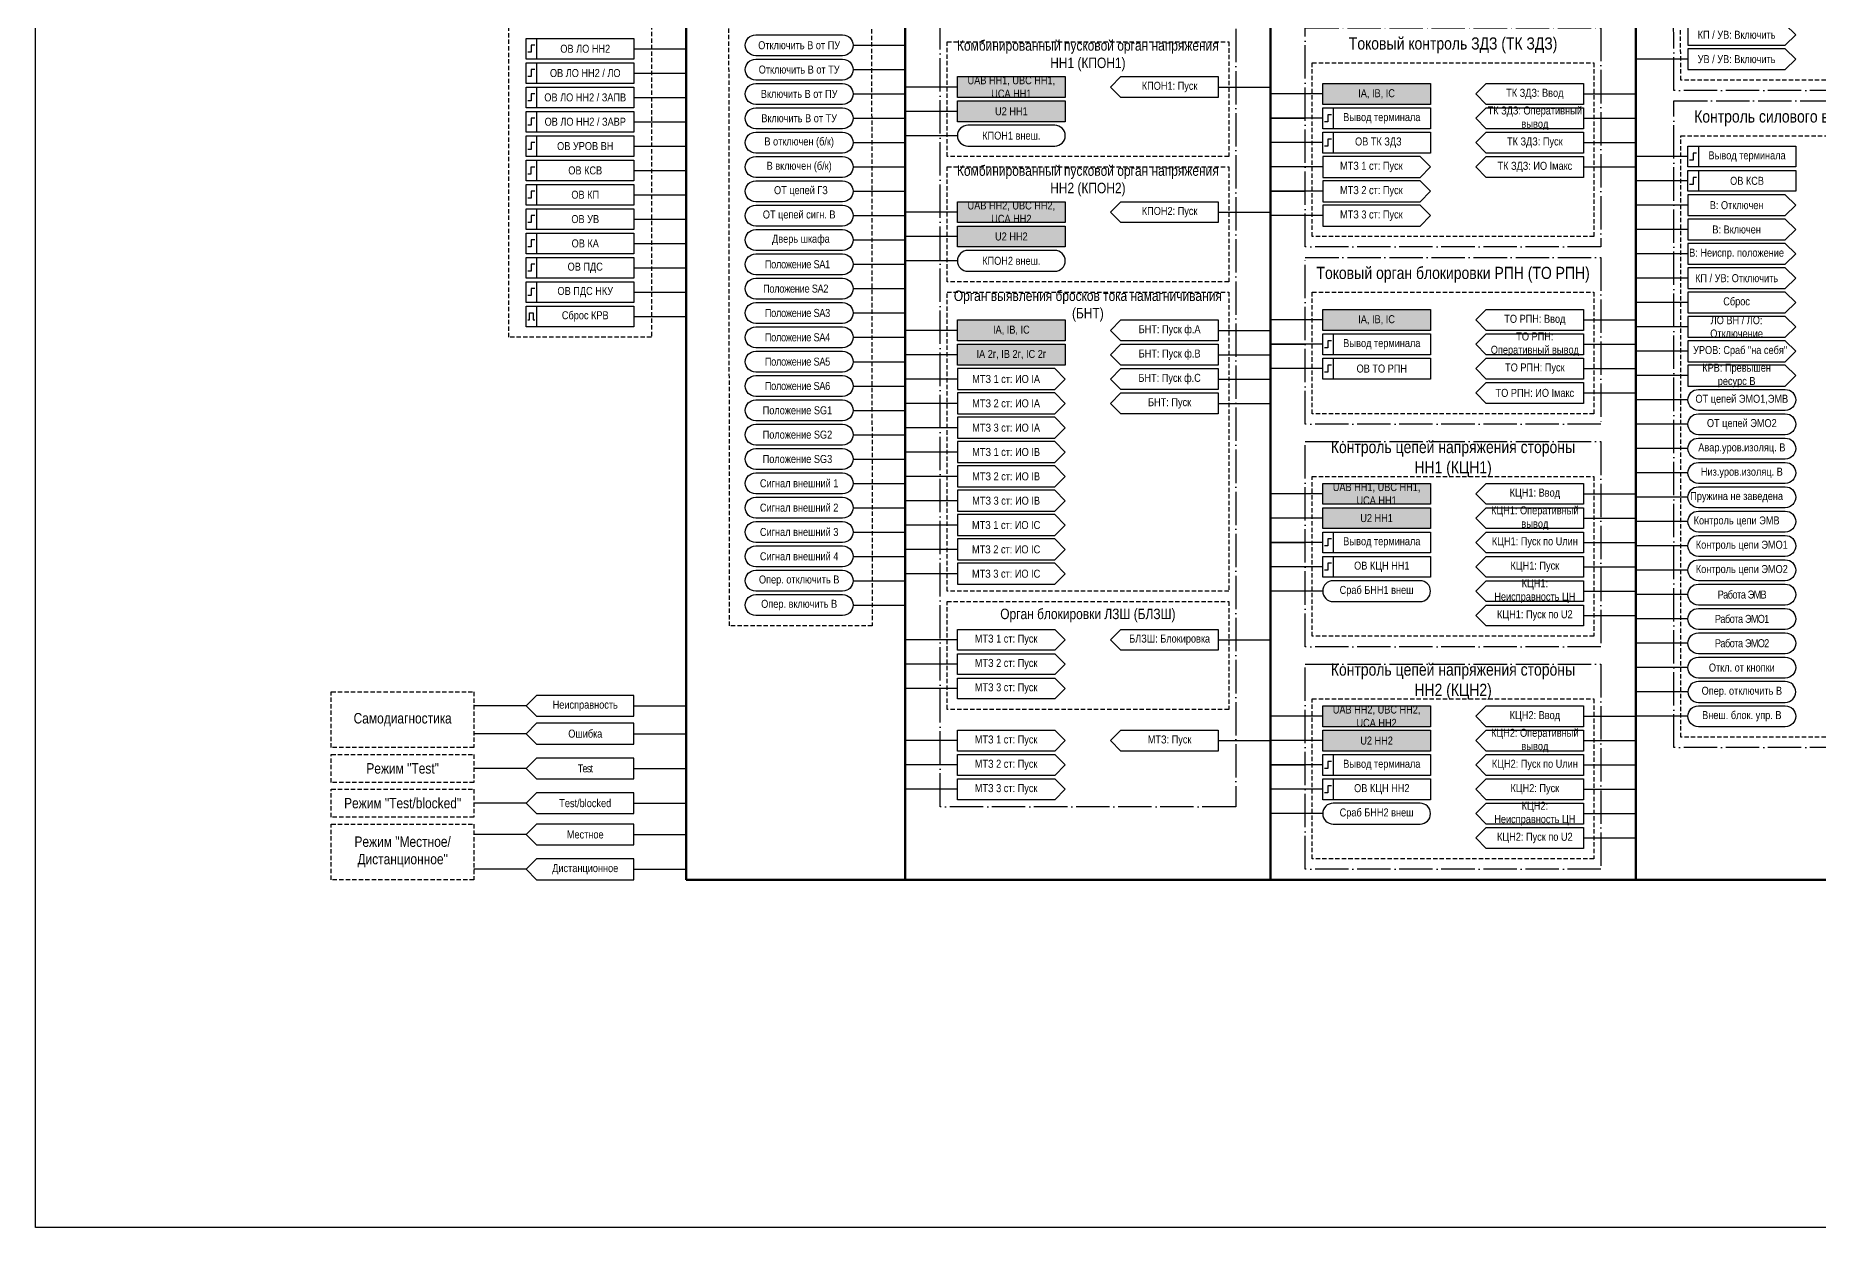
# Model space of a CAD drawing. Header units: millimetres. Extents: x -2016 to 1983, y 0 to 841.
# Drawn here: x -2016 to -1504, y 0 to 343 of the extents above; entities that cross this region are included whole.
import ezdxf

# ---------------------------------------------------------------- set-up
doc = ezdxf.new("R2010")
doc.units = ezdxf.units.MM
doc.linetypes.add('ACAD_ISO04W100', pattern=[30, 24, -3, 0, -3])
doc.linetypes.add('штриховая2', pattern=[0.375, 0.25, -0.125])
doc.layers.add('TEXT', color=7, linetype='Continuous', lineweight=25)
doc.layers.add('Основная', color=7, linetype='Continuous')
doc.styles.add('2.3_GOST_RD', font='ARIALN.TTF', dxfattribs={"height": 2.3})
doc.styles.add('2.5_Gost_RD', font='ARIALN.TTF', dxfattribs={"height": 2.5})
doc.styles.add('3.5_Gost_RD', font='ARIALN.TTF', dxfattribs={"height": 3.5})

msp = doc.modelspace()

# ---------------------------------------------------------------- hatches: boundary and pattern name
at = {"ltscale": 100, "true_color": 0xef8637}
h = msp.add_hatch(color=30, dxfattribs=at)
h.dxf.hatch_style = 1
h.paths.add_polyline_path([(-1751, 331), (-1720, 331), (-1720, 325), (-1751, 325)])
h = msp.add_hatch(color=30, dxfattribs=at)
h.dxf.hatch_style = 1
h.paths.add_polyline_path([(-1646, 329), (-1615, 329), (-1615, 323), (-1646, 323)])
h = msp.add_hatch(color=30, dxfattribs=at)
h.dxf.hatch_style = 1
h.paths.add_polyline_path([(-1751, 324), (-1720, 324), (-1720, 318), (-1751, 318)])
h = msp.add_hatch(color=30, dxfattribs=at)
h.dxf.hatch_style = 1
h.paths.add_polyline_path([(-1751, 295), (-1720, 295), (-1720, 289), (-1751, 289)])
h = msp.add_hatch(color=30, dxfattribs=at)
h.dxf.hatch_style = 1
h.paths.add_polyline_path([(-1751, 288), (-1720, 288), (-1720, 282), (-1751, 282)])
h = msp.add_hatch(color=30, dxfattribs=at)
h.dxf.hatch_style = 1
h.paths.add_polyline_path([(-1646, 264), (-1615, 264), (-1615, 258), (-1646, 258)])
h = msp.add_hatch(color=30, dxfattribs=at)
h.dxf.hatch_style = 1
h.paths.add_polyline_path([(-1751, 261), (-1720, 261), (-1720, 255), (-1751, 255)])
h = msp.add_hatch(color=30, dxfattribs=at)
h.dxf.hatch_style = 1
h.paths.add_polyline_path([(-1751, 254), (-1720, 254), (-1720, 248), (-1751, 248)])
h = msp.add_hatch(color=30, dxfattribs=at)
h.dxf.hatch_style = 1
h.paths.add_polyline_path([(-1646, 214), (-1615, 214), (-1615, 208), (-1646, 208)])
h = msp.add_hatch(color=30, dxfattribs=at)
h.dxf.hatch_style = 1
h.paths.add_polyline_path([(-1646, 207), (-1615, 207), (-1615, 201), (-1646, 201)])
h = msp.add_hatch(color=30, dxfattribs=at)
h.dxf.hatch_style = 1
h.paths.add_polyline_path([(-1646, 207), (-1615, 207), (-1615, 201), (-1646, 201)])
h = msp.add_hatch(color=30, dxfattribs=at)
h.dxf.hatch_style = 1
h.paths.add_polyline_path([(-1646, 150), (-1615, 150), (-1615, 144), (-1646, 144)])
h = msp.add_hatch(color=30, dxfattribs=at)
h.dxf.hatch_style = 1
h.paths.add_polyline_path([(-1646, 143), (-1615, 143), (-1615, 137), (-1646, 137)])

# ---------------------------------------------------------------- linework, layer by layer
at = {"lineweight": 100, "ltscale": 100}
for p, q in [((-1766, 744), (-1766, 100)), ((-1661, 744), (-1661, 100)), ((-1556, 744), (-1556, 100)), ((-1829, 577), (-1829, 100)), ((-1829, 100), (-1241, 100))]:
    msp.add_line(p, q, dxfattribs=at)
at = {"ltscale": 100}
for p, q in [((-1844, 339), (-1829, 339)), ((-1781, 340), (-1766, 340)), ((-1541, 336), (-1556, 336)), ((-1844, 332), (-1829, 332)), ((-1781, 333), (-1766, 333)), ((-1751, 328), (-1766, 328)), ((-1676, 328), (-1661, 328)), ((-1844, 325), (-1829, 325)), ((-1781, 326), (-1766, 326)), ((-1646, 326), (-1661, 326)), ((-1571, 326), (-1556, 326)), ((-1844, 318), (-1829, 318)), ((-1781, 319), (-1766, 319)), ((-1751, 321), (-1766, 321)), ((-1646, 319), (-1661, 319)), ((-1661, 319), (-1651, 319)), ((-1571, 319), (-1556, 319)), ((-1751, 314), (-1766, 314)), ((-1599, 315), (-1602, 312)), ((-1599, 315), (-1571, 315)), ((-1844, 311), (-1829, 311)), ((-1781, 312), (-1766, 312)), ((-1646, 312), (-1661, 312)), ((-1602, 312), (-1599, 309)), ((-1599, 308), (-1602, 305)), ((-1599, 308), (-1571, 308)), ((-1571, 312), (-1556, 312)), ((-1541, 308), (-1556, 308)), ((-1844, 304), (-1829, 304)), ((-1781, 305), (-1766, 305)), ((-1646, 305), (-1661, 305)), ((-1602, 305), (-1599, 302)), ((-1571, 305), (-1556, 305)), ((-1781, 298), (-1766, 298)), ((-1646, 298), (-1661, 298)), ((-1661, 298), (-1651, 298)), ((-1541, 301), (-1556, 301)), ((-1844, 297), (-1829, 297)), ((-1541, 294), (-1556, 294)), ((-1844, 290), (-1829, 290)), ((-1781, 291), (-1766, 291)), ((-1751, 292), (-1766, 292)), ((-1676, 292), (-1661, 292)), ((-1646, 291), (-1661, 291)), ((-1541, 287), (-1556, 287)), ((-1844, 283), (-1829, 283)), ((-1781, 284), (-1766, 284)), ((-1751, 285), (-1766, 285)), ((-1781, 277), (-1766, 277)), ((-1751, 278), (-1766, 278)), ((-1541, 280), (-1556, 280)), ((-1844, 276), (-1829, 276)), ((-1541, 273), (-1556, 273)), ((-1844, 269), (-1829, 269)), ((-1781, 270), (-1766, 270)), ((-1844, 262), (-1829, 262)), ((-1781, 263), (-1766, 263)), ((-1541, 266), (-1556, 266)), ((-1751, 258), (-1766, 258)), ((-1676, 258), (-1661, 258)), ((-1646, 261), (-1661, 261)), ((-1571, 261), (-1556, 261)), ((-1541, 259), (-1556, 259)), ((-1781, 256), (-1766, 256)), ((-1646, 254), (-1661, 254)), ((-1661, 254), (-1651, 254)), ((-1571, 254), (-1556, 254)), ((-1541, 252), (-1556, 252)), ((-1781, 249), (-1766, 249)), ((-1751, 251), (-1766, 251)), ((-1676, 251), (-1661, 251)), ((-1646, 247), (-1661, 247)), ((-1599, 250), (-1602, 247)), ((-1602, 247), (-1599, 244)), ((-1599, 250), (-1571, 250)), ((-1571, 247), (-1556, 247)), ((-1781, 242), (-1766, 242)), ((-1751, 244), (-1766, 244)), ((-1676, 244), (-1661, 244)), ((-1599, 243), (-1602, 240)), ((-1599, 243), (-1571, 243)), ((-1541, 245), (-1556, 245)), ((-1751, 237), (-1766, 237)), ((-1676, 237), (-1661, 237)), ((-1602, 240), (-1599, 237)), ((-1571, 240), (-1556, 240)), ((-1541, 238), (-1556, 238)), ((-1781, 235), (-1766, 235)), ((-1541, 231), (-1556, 231)), ((-1781, 228), (-1766, 228)), ((-1751, 230), (-1766, 230)), ((-1781, 221), (-1766, 221)), ((-1751, 223), (-1766, 223)), ((-1541, 224), (-1556, 224)), ((-1751, 216), (-1766, 216)), ((-1541, 217), (-1556, 217)), ((-1781, 214), (-1766, 214)), ((-1646, 211), (-1661, 211)), ((-1571, 211), (-1556, 211)), ((-1781, 207), (-1766, 207)), ((-1751, 209), (-1766, 209)), ((-1541, 210), (-1556, 210)), ((-1781, 200), (-1766, 200)), ((-1751, 202), (-1766, 202)), ((-1646, 204), (-1661, 204)), ((-1571, 204), (-1556, 204)), ((-1541, 203), (-1556, 203)), ((-1751, 195), (-1766, 195)), ((-1646, 197), (-1661, 197)), ((-1661, 197), (-1651, 197)), ((-1571, 197), (-1556, 197)), ((-1541, 196), (-1556, 196)), ((-1781, 193), (-1766, 193)), ((-1646, 190), (-1661, 190)), ((-1571, 190), (-1556, 190)), ((-1781, 186), (-1766, 186)), ((-1751, 188), (-1766, 188)), ((-1541, 189), (-1556, 189)), ((-1646, 183), (-1661, 183)), ((-1571, 183), (-1556, 183)), ((-1541, 182), (-1556, 182)), ((-1781, 179), (-1766, 179)), ((-1571, 176), (-1556, 176)), ((-1541, 175), (-1556, 175)), ((-1751, 169), (-1766, 169)), ((-1676, 169), (-1661, 169)), ((-1541, 168), (-1556, 168)), ((-1751, 162), (-1766, 162)), ((-1541, 161), (-1556, 161)), ((-1751, 155), (-1766, 155)), ((-1541, 154), (-1556, 154)), ((-1844, 150), (-1829, 150)), ((-1646, 147), (-1661, 147)), ((-1571, 147), (-1556, 147)), ((-1541, 147), (-1556, 147)), ((-1844, 142), (-1829, 142)), ((-1751, 140), (-1766, 140)), ((-1676, 140), (-1661, 140)), ((-1646, 140), (-1661, 140)), ((-1571, 140), (-1556, 140)), ((-1844, 132), (-1829, 132)), ((-1751, 133), (-1766, 133)), ((-1646, 133), (-1661, 133)), ((-1661, 133), (-1651, 133)), ((-1571, 133), (-1556, 133)), ((-1751, 126), (-1766, 126)), ((-1646, 126), (-1661, 126)), ((-1571, 126), (-1556, 126)), ((-1844, 122), (-1829, 122)), ((-1646, 119), (-1661, 119)), ((-1571, 119), (-1556, 119)), ((-1844, 113), (-1829, 113)), ((-1571, 112), (-1556, 112)), ((-1844, 103), (-1829, 103))]:
    msp.add_line(p, q, dxfattribs=at)
at = {"color": 3, "ltscale": 100}
msp.add_lwpolyline([(-2016, 841), (-1000, 841), (-1000, 0), (-2016, 0)], close=True, dxfattribs=at)
at = {"color": 251, "linetype": 'ACAD_ISO04W100', "lineweight": 30, "ltscale": 0.4, "true_color": 0x58595b}
for points in [[(-1756, 744), (-1671, 744), (-1671, 121), (-1756, 121)], [(-1546, 464), (-1461, 464), (-1460, 327), (-1545, 327)], [(-1651, 345), (-1566, 345), (-1566, 282), (-1651, 282)], [(-1545, 324), (-1460, 324), (-1460, 138), (-1545, 138)], [(-1651, 279), (-1566, 279), (-1566, 231), (-1651, 231)], [(-1651, 226), (-1566, 226), (-1566, 167), (-1651, 167)], [(-1651, 162), (-1566, 162), (-1566, 103), (-1651, 103)]]:
    msp.add_lwpolyline(points, close=True, dxfattribs=at)
at = {"color": 7, "linetype": 'штриховая2', "ltscale": 5}
for points in [[(-1817, 639), (-1776, 639), (-1775.5, 173), (-1816.5, 173)], [(-1880, 582), (-1839, 582), (-1839, 256), (-1880, 256)], [(-1931, 154), (-1890, 154), (-1890, 138), (-1931, 138)], [(-1931, 136), (-1890, 136), (-1890, 128), (-1931, 128)], [(-1931, 126), (-1890, 126), (-1890, 118), (-1931, 118)], [(-1931, 116), (-1890, 116), (-1890, 100), (-1931, 100)]]:
    msp.add_lwpolyline(points, close=True, dxfattribs=at)
at = {"linetype": 'штриховая2', "ltscale": 5}
for points in [[(-1544, 438), (-1463, 438), (-1462, 330), (-1543, 330)], [(-1754, 341), (-1673, 341), (-1673, 308), (-1754, 308)], [(-1649, 335), (-1568, 335), (-1568, 285), (-1649, 285)], [(-1543, 314), (-1462, 314), (-1462, 141), (-1543, 141)], [(-1754, 305), (-1673, 305), (-1673, 272), (-1754, 272)], [(-1754, 269), (-1673, 269), (-1673, 183), (-1754, 183)], [(-1649, 269), (-1568, 269), (-1568, 234), (-1649, 234)], [(-1649, 216), (-1568, 216), (-1568, 170), (-1649, 170)], [(-1754, 180), (-1673, 180), (-1673, 149), (-1754, 149)], [(-1649, 152), (-1568, 152), (-1568, 106), (-1649, 106)]]:
    msp.add_lwpolyline(points, close=True, dxfattribs=at)
at = {"ltscale": 100}
for points in [[(-1541, 346), (-1541, 340), (-1513, 340), (-1510, 343), (-1513, 346)], [(-1875, 342), (-1872, 342), (-1872, 336), (-1875, 336)], [(-1875, 342), (-1844, 342), (-1844, 336), (-1875, 336)], [(-1541, 339), (-1541, 333), (-1513, 333), (-1510, 336), (-1513, 339)], [(-1875, 335), (-1872, 335), (-1872, 329), (-1875, 329)], [(-1875, 335), (-1844, 335), (-1844, 329), (-1875, 329)], [(-1875, 328), (-1872, 328), (-1872, 322), (-1875, 322)], [(-1875, 328), (-1844, 328), (-1844, 322), (-1875, 322)], [(-1751, 331), (-1720, 331), (-1720, 325), (-1751, 325)], [(-1676, 325), (-1704, 325), (-1707, 328), (-1704, 331), (-1676, 331)], [(-1646, 329), (-1615, 329), (-1615, 323), (-1646, 323)], [(-1751, 324), (-1720, 324), (-1720, 318), (-1751, 318)], [(-1875, 321), (-1872, 321), (-1872, 315), (-1875, 315)], [(-1875, 321), (-1844, 321), (-1844, 315), (-1875, 315)], [(-1646, 322), (-1643, 322), (-1643, 316), (-1646, 316)], [(-1646, 322), (-1615, 322), (-1615, 316), (-1646, 316)], [(-1875, 314), (-1872, 314), (-1872, 308), (-1875, 308)], [(-1875, 314), (-1844, 314), (-1844, 308), (-1875, 308)], [(-1646, 315), (-1643, 315), (-1643, 309), (-1646, 309)], [(-1646, 315), (-1615, 315), (-1615, 309), (-1646, 309)], [(-1541, 311), (-1510, 311), (-1510, 305), (-1541, 305)], [(-1541, 311), (-1538, 311), (-1538, 305), (-1541, 305)], [(-1875, 307), (-1844, 307), (-1844, 301), (-1875, 301)], [(-1875, 307), (-1872, 307), (-1872, 301), (-1875, 301)], [(-1541, 304), (-1538, 304), (-1538, 298), (-1541, 298)], [(-1541, 304), (-1510, 304), (-1510, 298), (-1541, 298)], [(-1875, 300), (-1872, 300), (-1872, 294), (-1875, 294)], [(-1875, 300), (-1844, 300), (-1844, 294), (-1875, 294)], [(-1875, 293), (-1872, 293), (-1872, 287), (-1875, 287)], [(-1875, 293), (-1844, 293), (-1844, 287), (-1875, 287)], [(-1751, 295), (-1720, 295), (-1720, 289), (-1751, 289)], [(-1676, 289), (-1704, 289), (-1707, 292), (-1704, 295), (-1676, 295)], [(-1751, 288), (-1720, 288), (-1720, 282), (-1751, 282)], [(-1875, 286), (-1872, 286), (-1872, 280), (-1875, 280)], [(-1875, 286), (-1844, 286), (-1844, 280), (-1875, 280)], [(-1875, 279), (-1844, 279), (-1844, 273), (-1875, 273)], [(-1875, 279), (-1872, 279), (-1872, 273), (-1875, 273)], [(-1875, 272), (-1844, 272), (-1844, 266), (-1875, 266)], [(-1875, 272), (-1872, 272), (-1872, 266), (-1875, 266)], [(-1875, 265), (-1872, 265), (-1872, 259), (-1875, 259)], [(-1875, 265), (-1844, 265), (-1844, 259), (-1875, 259)], [(-1646, 264), (-1615, 264), (-1615, 258), (-1646, 258)], [(-1751, 261), (-1720, 261), (-1720, 255), (-1751, 255)], [(-1676, 261), (-1676, 255), (-1704, 255), (-1707, 258), (-1704, 261)], [(-1646, 257), (-1643, 257), (-1643, 251), (-1646, 251)], [(-1646, 257), (-1615, 257), (-1615, 251), (-1646, 251)], [(-1751, 254), (-1720, 254), (-1720, 248), (-1751, 248)], [(-1676, 254), (-1676, 248), (-1704, 248), (-1707, 251), (-1704, 254)], [(-1676, 247), (-1676, 241), (-1704, 241), (-1707, 244), (-1704, 247)], [(-1646, 250), (-1643, 250), (-1643, 244), (-1646, 244)], [(-1646, 250), (-1615, 250), (-1615, 244), (-1646, 244)], [(-1676, 240), (-1676, 234), (-1704, 234), (-1707, 237), (-1704, 240)], [(-1646, 214), (-1615, 214), (-1615, 208), (-1646, 208)], [(-1646, 207), (-1615, 207), (-1615, 201), (-1646, 201)], [(-1646, 200), (-1643, 200), (-1643, 194), (-1646, 194)], [(-1646, 200), (-1615, 200), (-1615, 194), (-1646, 194)], [(-1646, 193), (-1643, 193), (-1643, 187), (-1646, 187)], [(-1646, 193), (-1615, 193), (-1615, 187), (-1646, 187)], [(-1676, 166), (-1704, 166), (-1707, 169), (-1704, 172), (-1676, 172)], [(-1646, 150), (-1615, 150), (-1615, 144), (-1646, 144)], [(-1676, 137), (-1704, 137), (-1707, 140), (-1704, 143), (-1676, 143)], [(-1646, 143), (-1615, 143), (-1615, 137), (-1646, 137)], [(-1646, 136), (-1643, 136), (-1643, 130), (-1646, 130)], [(-1646, 136), (-1615, 136), (-1615, 130), (-1646, 130)], [(-1646, 129), (-1643, 129), (-1643, 123), (-1646, 123)], [(-1646, 129), (-1615, 129), (-1615, 123), (-1646, 123)]]:
    msp.add_lwpolyline(points, close=True, dxfattribs=at)
at = {"lineweight": 30, "ltscale": 100}
for points in [[(-1872.5, 340), (-1873.5, 340), (-1873.5, 338), (-1874.5, 338)], [(-1872.5, 333), (-1873.5, 333), (-1873.5, 331), (-1874.5, 331)], [(-1872.5, 326), (-1873.5, 326), (-1873.5, 324), (-1874.5, 324)], [(-1872.5, 319), (-1873.5, 319), (-1873.5, 317), (-1874.5, 317)], [(-1643.5, 320), (-1644.5, 320), (-1644.5, 318), (-1645.5, 318)], [(-1643.5, 313), (-1644.5, 313), (-1644.5, 311), (-1645.5, 311)], [(-1872.5, 312), (-1873.5, 312), (-1873.5, 310), (-1874.5, 310)], [(-1538.5, 309), (-1539.5, 309), (-1539.5, 307), (-1540.5, 307)], [(-1874.5, 303), (-1873.5, 303), (-1873.5, 305), (-1872.5, 305)], [(-1872.5, 298), (-1873.5, 298), (-1873.5, 296), (-1874.5, 296)], [(-1538.5, 302), (-1539.5, 302), (-1539.5, 300), (-1540.5, 300)], [(-1872.5, 291), (-1873.5, 291), (-1873.5, 289), (-1874.5, 289)], [(-1872.5, 284), (-1873.5, 284), (-1873.5, 282), (-1874.5, 282)], [(-1872.5, 277), (-1873.5, 277), (-1873.5, 275), (-1874.5, 275)], [(-1872.5, 270), (-1873.5, 270), (-1873.5, 268), (-1874.5, 268)], [(-1874.5, 261), (-1874, 261), (-1874, 263), (-1873, 263), (-1873, 261), (-1872.5, 261)], [(-1643.5, 255), (-1644.5, 255), (-1644.5, 253), (-1645.5, 253)], [(-1643.5, 248), (-1644.5, 248), (-1644.5, 246), (-1645.5, 246)], [(-1643.5, 198), (-1644.5, 198), (-1644.5, 196), (-1645.5, 196)], [(-1643.5, 191), (-1644.5, 191), (-1644.5, 189), (-1645.5, 189)], [(-1643.5, 134), (-1644.5, 134), (-1644.5, 132), (-1645.5, 132)], [(-1643.5, 127), (-1644.5, 127), (-1644.5, 125), (-1645.5, 125)]]:
    msp.add_lwpolyline(points, dxfattribs=at)
at = {"ltscale": 100}
for points in [[(-1809, 337, -1), (-1809, 343), (-1784, 343, -1), (-1784, 337)], [(-1809, 330, -1), (-1809, 336), (-1784, 336, -1), (-1784, 330)], [(-1809, 323, -1), (-1809, 329), (-1784, 329, -1), (-1784, 323)], [(-1809, 316, -1), (-1809, 322), (-1784, 322, -1), (-1784, 316)], [(-1809, 309, -1), (-1809, 315), (-1784, 315, -1), (-1784, 309)], [(-1748, 311), (-1723, 311, 1), (-1723, 317), (-1748, 317, 1)], [(-1809, 302, -1), (-1809, 308), (-1784, 308, -1), (-1784, 302)], [(-1809, 295, -1), (-1809, 301), (-1784, 301, -1), (-1784, 295)], [(-1809, 288, -1), (-1809, 294), (-1784, 294, -1), (-1784, 288)], [(-1809, 281, -1), (-1809, 287), (-1784, 287, -1), (-1784, 281)], [(-1809, 274, -1), (-1809, 280), (-1784, 280, -1), (-1784, 274)], [(-1748, 275), (-1723, 275, 1), (-1723, 281), (-1748, 281, 1)], [(-1809, 267, -1), (-1809, 273), (-1784, 273, -1), (-1784, 267)], [(-1809, 260, -1), (-1809, 266), (-1784, 266, -1), (-1784, 260)], [(-1809, 253, -1), (-1809, 259), (-1784, 259, -1), (-1784, 253)], [(-1809, 246, -1), (-1809, 252), (-1784, 252, -1), (-1784, 246)], [(-1809, 239, -1), (-1809, 245), (-1784, 245, -1), (-1784, 239)], [(-1538, 235, -1), (-1538, 241), (-1513, 241, -1), (-1513, 235)], [(-1809, 232, -1), (-1809, 238), (-1784, 238, -1), (-1784, 232)], [(-1809, 225, -1), (-1809, 231), (-1784, 231, -1), (-1784, 225)], [(-1538, 228, -1), (-1538, 234), (-1513, 234, -1), (-1513, 228)], [(-1538, 221, -1), (-1538, 227), (-1513, 227, -1), (-1513, 221)], [(-1809, 218, -1), (-1809, 224), (-1784, 224, -1), (-1784, 218)], [(-1809, 211, -1), (-1809, 217), (-1784, 217, -1), (-1784, 211)], [(-1538, 214, -1), (-1538, 220), (-1513, 220, -1), (-1513, 214)], [(-1538, 207, -1), (-1538, 213), (-1513, 213, -1), (-1513, 207)], [(-1809, 204, -1), (-1809, 210), (-1784, 210, -1), (-1784, 204)], [(-1538, 200, -1), (-1538, 206), (-1513, 206, -1), (-1513, 200)], [(-1809, 197, -1), (-1809, 203), (-1784, 203, -1), (-1784, 197)], [(-1809, 190, -1), (-1809, 196), (-1784, 196, -1), (-1784, 190)], [(-1538, 193, -1), (-1538, 199), (-1513, 199, -1), (-1513, 193)], [(-1538, 186, -1), (-1538, 192), (-1513, 192, -1), (-1513, 186)], [(-1809, 183, -1), (-1809, 189), (-1784, 189, -1), (-1784, 183)], [(-1643, 180), (-1618, 180, 1), (-1618, 186), (-1643, 186, 1)], [(-1538, 179, -1), (-1538, 185), (-1513, 185, -1), (-1513, 179)], [(-1809, 176, -1), (-1809, 182), (-1784, 182, -1), (-1784, 176)], [(-1538, 172, -1), (-1538, 178), (-1513, 178, -1), (-1513, 172)], [(-1538, 165, -1), (-1538, 171), (-1513, 171, -1), (-1513, 165)], [(-1538, 158, -1), (-1538, 164), (-1513, 164, -1), (-1513, 158)], [(-1538, 151), (-1513, 151, 1), (-1513, 157), (-1538, 157, 1)], [(-1538, 144, -1), (-1538, 150), (-1513, 150, -1), (-1513, 144)], [(-1643, 116), (-1618, 116, 1), (-1618, 122), (-1643, 122, 1)]]:
    msp.add_lwpolyline(points, format="xyb", close=True, dxfattribs=at)
for points in [[(-1602, 326), (-1599, 329), (-1571, 329), (-1571, 323), (-1599, 323), (-1602, 326)], [(-1602, 319), (-1599, 322), (-1571, 322), (-1571, 316), (-1599, 316), (-1602, 319)], [(-1602, 312), (-1599, 315), (-1571, 315), (-1571, 309), (-1599, 309), (-1602, 312)], [(-1615, 305), (-1618, 308), (-1646, 308), (-1646, 302), (-1618, 302), (-1615, 305)], [(-1602, 305), (-1599, 308), (-1571, 308), (-1571, 302), (-1599, 302), (-1602, 305)], [(-1615, 298), (-1618, 301), (-1646, 301), (-1646, 295), (-1618, 295), (-1615, 298)], [(-1615, 291), (-1618, 294), (-1646, 294), (-1646, 288), (-1618, 288), (-1615, 291)], [(-1602, 261), (-1599, 264), (-1571, 264), (-1571, 258), (-1599, 258), (-1602, 261)], [(-1602, 254), (-1599, 257), (-1571, 257), (-1571, 251), (-1599, 251), (-1602, 254)], [(-1720, 244), (-1723, 247), (-1751, 247), (-1751, 241), (-1723, 241), (-1720, 244)], [(-1602, 247), (-1599, 250), (-1571, 250), (-1571, 244), (-1599, 244), (-1602, 247)], [(-1602, 240), (-1599, 243), (-1571, 243), (-1571, 237), (-1599, 237), (-1602, 240)], [(-1720, 237), (-1723, 240), (-1751, 240), (-1751, 234), (-1723, 234), (-1720, 237)], [(-1720, 230), (-1723, 233), (-1751, 233), (-1751, 227), (-1723, 227), (-1720, 230)], [(-1720, 223), (-1723, 226), (-1751, 226), (-1751, 220), (-1723, 220), (-1720, 223)], [(-1720, 216), (-1723, 219), (-1751, 219), (-1751, 213), (-1723, 213), (-1720, 216)], [(-1720, 209), (-1723, 212), (-1751, 212), (-1751, 206), (-1723, 206), (-1720, 209)], [(-1602, 211), (-1599, 214), (-1571, 214), (-1571, 208), (-1599, 208), (-1602, 211)], [(-1720, 202), (-1723, 205), (-1751, 205), (-1751, 199), (-1723, 199), (-1720, 202)], [(-1602, 204), (-1599, 207), (-1571, 207), (-1571, 201), (-1599, 201), (-1602, 204)], [(-1720, 195), (-1723, 198), (-1751, 198), (-1751, 192), (-1723, 192), (-1720, 195)], [(-1720, 188), (-1723, 191), (-1751, 191), (-1751, 185), (-1723, 185), (-1720, 188)], [(-1602, 190), (-1599, 193), (-1571, 193), (-1571, 187), (-1599, 187), (-1602, 190)], [(-1602, 183), (-1599, 186), (-1571, 186), (-1571, 180), (-1599, 180), (-1602, 183)], [(-1602, 176), (-1599, 179), (-1571, 179), (-1571, 173), (-1599, 173), (-1602, 176)], [(-1751, 172), (-1723, 172), (-1720, 169), (-1723, 166), (-1751, 166), (-1751, 172)], [(-1751, 165), (-1723, 165), (-1720, 162), (-1723, 159), (-1751, 159), (-1751, 165)], [(-1751, 158), (-1723, 158), (-1720, 155), (-1723, 152), (-1751, 152), (-1751, 158)], [(-1875, 150), (-1890, 150)], [(-1844, 153), (-1872, 153), (-1875, 150), (-1872, 147), (-1844, 147), (-1844, 153)], [(-1602, 147), (-1599, 150), (-1571, 150), (-1571, 144), (-1599, 144), (-1602, 147)], [(-1844, 145), (-1872, 145), (-1875, 142), (-1872, 139), (-1844, 139), (-1844, 145)], [(-1875, 142), (-1890, 142)], [(-1751, 143), (-1723, 143), (-1720, 140), (-1723, 137), (-1751, 137), (-1751, 143)], [(-1602, 140), (-1599, 143), (-1571, 143), (-1571, 137), (-1599, 137), (-1602, 140)], [(-1844, 135), (-1872, 135), (-1875, 132), (-1872, 129), (-1844, 129), (-1844, 135)], [(-1751, 136), (-1723, 136), (-1720, 133), (-1723, 130), (-1751, 130), (-1751, 136)], [(-1875, 132), (-1890, 132)], [(-1751, 129), (-1723, 129), (-1720, 126), (-1723, 123), (-1751, 123), (-1751, 129)], [(-1602, 126), (-1599, 129), (-1571, 129), (-1571, 123), (-1599, 123), (-1602, 126)], [(-1844, 125), (-1872, 125), (-1875, 122), (-1872, 119), (-1844, 119), (-1844, 125)], [(-1875, 122), (-1890, 122)], [(-1602, 119), (-1599, 122), (-1571, 122), (-1571, 116), (-1599, 116), (-1602, 119)], [(-1875, 113), (-1890, 113)], [(-1844, 116), (-1872, 116), (-1875, 113), (-1872, 110), (-1844, 110), (-1844, 116)], [(-1602, 112), (-1599, 115), (-1571, 115), (-1571, 109), (-1599, 109), (-1602, 112)], [(-1875, 103), (-1890, 103)], [(-1844, 106), (-1872, 106), (-1875, 103), (-1872, 100), (-1844, 100), (-1844, 106)]]:
    msp.add_lwpolyline(points, dxfattribs=at)
at = {"layer": 'TEXT', "ltscale": 100}
for points in [[(-1541, 297), (-1541, 291), (-1513, 291), (-1510, 294), (-1513, 297)], [(-1541, 290), (-1541, 284), (-1513, 284), (-1510, 287), (-1513, 290)], [(-1541, 283), (-1541, 277), (-1513, 277), (-1510, 280), (-1513, 283)], [(-1541, 276), (-1541, 270), (-1513, 270), (-1510, 273), (-1513, 276)], [(-1541, 269), (-1541, 263), (-1513, 263), (-1510, 266), (-1513, 269)], [(-1541, 262), (-1541, 256), (-1513, 256), (-1510, 259), (-1513, 262)], [(-1541, 255), (-1541, 249), (-1513, 249), (-1510, 252), (-1513, 255)], [(-1541, 248), (-1541, 242), (-1513, 242), (-1510, 245), (-1513, 248)]]:
    msp.add_lwpolyline(points, close=True, dxfattribs=at)
at = {"layer": 'Основная', "ltscale": 100}
for points in [[(-1571, 200), (-1571, 194), (-1599, 194), (-1602, 197), (-1599, 200)], [(-1571, 136), (-1571, 130), (-1599, 130), (-1602, 133), (-1599, 136)]]:
    msp.add_lwpolyline(points, close=True, dxfattribs=at)

# ---------------------------------------------------------------- texts
at = {"color": 30, "ltscale": 100, "true_color": 0xef8637, "attachment_point": 5, "style": '3.5_Gost_RD'}
for s, insert, char_height, width in [('Комбинированный пусковой орган напряжения НН1 (КПОН1)', (-1713.5, 337), 3, 81), ('Токовый контроль ЗДЗ (ТК ЗДЗ)', (-1608.5, 340), 3.5, 85), ('Контроль силового выключателя (КСВ)', (-1502.5, 319), 3.5, 85), ('Комбинированный пусковой орган напряжения НН2 (КПОН2)', (-1713.5, 301), 3, 81), ('Токовый орган блокировки РПН (ТО РПН)', (-1608.5, 274), 3.5, 85), ('Орган выявления бросков тока намагничивания (БНТ)', (-1713.5, 265), 3, 81), ('Контроль цепей напряжения стороны НН1 (КЦН1)', (-1608.5, 221), 3.5, 76.6201), ('Орган блокировки ЛЗШ (БЛЗШ)', (-1713.5, 176), 3, 81), ('Контроль цепей напряжения стороны НН2 (КЦН2)', (-1608.5, 157), 3.5, 76.6201)]:
    msp.add_mtext(s, dxfattribs=dict(at, insert=insert, char_height=char_height, width=width))
at = {"color": 0, "ltscale": 100, "char_height": 2.3, "attachment_point": 5, "style": '2.5_Gost_RD'}
for s, insert, width in [('{\\C256;UAB НН1, UBC НН1, UCA НН1}', (-1735.5, 328), 30.2619), ('{\\C256;IA, IB, IC}', (-1630.5, 326), 31), ('{\\C256;U2 НН1}', (-1735.5, 321), 23.725), ('{\\C256;Вывод терминала}', (-1629, 319), 28), ('{\\C256;ОВ КСВ}', (-1858, 304), 28), ('{\\C256;ОВ КП}', (-1858, 297), 28), ('{\\C256;ОВ КСВ}', (-1524, 301), 28), ('{\\C256;UAB НН2, UBC НН2, UCA НН2}', (-1735.5, 292), 30.2619), ('{\\C256;ОВ УВ}', (-1858, 290), 28), ('{\\C256;ОВ КА}', (-1858, 283), 28), ('{\\C256;U2 НН2}', (-1735.5, 285), 23.725), ('{\\C256;IA, IB, IC}', (-1630.5, 261), 31), ('{\\C256;IA, IB, IC}', (-1735.5, 258), 23.725), ('{\\C256;IA 2г, IB 2г, IC 2г}', (-1735.5, 251), 23.725), ('{\\C256;Вывод терминала}', (-1629, 254), 28), ('{\\C256;UAB НН1, UBC НН1, UCA НН1}', (-1630.5, 211), 30.5106), ('{\\C256;U2 НН1}', (-1630.5, 204), 23.725), ('{\\C256;Вывод терминала}', (-1629, 197), 28), ('{\\C256;UAB НН2, UBC НН2, UCA НН2}', (-1630.5, 147), 30.5106), ('{\\C256;U2 НН2}', (-1630.5, 140), 23.725), ('{\\C256;Вывод терминала}', (-1629, 133), 28)]:
    msp.add_mtext(s, dxfattribs=dict(at, insert=insert, width=width))
at = {"ltscale": 100, "char_height": 2.3, "attachment_point": 5, "style": '2.5_Gost_RD'}
for s, insert, width in [('КПОН1: Пуск', (-1690, 328), 28), ('ТК ЗДЗ: Ввод', (-1585, 326), 28), ('ТК ЗДЗ: Оперативный вывод', (-1585, 319), 28), ('КПОН1 внеш.', (-1735.5, 314), 31), ('ОВ ТК ЗДЗ ', (-1630, 312), 28), ('ТК ЗДЗ: Пуск', (-1585, 312), 28), ('ТК ЗДЗ: ИО Iмакс', (-1585, 305), 28), ('\\pt11.5;ОТ цепей сигн. В', (-1796.5, 291), 31), ('КПОН2: Пуск', (-1690, 292), 28), ('ОВ ПДС', (-1858, 276), 28), ('КПОН2 внеш.', (-1735.5, 278), 31), ('ОВ ПДС НКУ', (-1858, 269), 28), ('Сброс КРВ', (-1858, 262), 28), ('ТО РПН: Ввод', (-1585, 261), 28), ('ЛО ВН / ЛО: Отключение', (-1527, 259), 28), ('БНТ: Пуск ф.А', (-1690, 258), 28), ('ТО РПН: Оперативный вывод', (-1585, 254), 27.0952), ('БНТ: Пуск ф.В', (-1690, 251), 28), ('УРОВ: Сраб "на себя"', (-1526, 252), 28), ('ОВ ТО РПН ', (-1629, 247), 28), ('ТО РПН: Пуск', (-1585, 247), 28), ('БНТ: Пуск ф.С', (-1690, 244), 28), ('ТО РПН: ИО Iмакс', (-1585, 240), 28), ('БНТ: Пуск', (-1690, 237), 28), ('Сигнал внешний 1', (-1796.5, 214), 31), ('Сигнал внешний 2', (-1796.5, 207), 31), ('Сигнал внешний 3', (-1796.5, 200), 31), ('Сигнал внешний 4', (-1796.5, 193), 31), ('КЦН1: Пуск', (-1585, 190), 28), ('Опер. отключить В', (-1796.5, 186), 31), ('Сраб БНН1 внеш', (-1630.5, 183), 28.1706), ('КЦН1: \\PНеисправность ЦН', (-1585, 183), 28), ('Опер. включить В', (-1796.5, 179), 31), ('КЦН1: Пуск по U2', (-1585, 176), 28), ('БЛЗШ: Блокировка', (-1690, 169), 28), ('Опер. отключить В', (-1525.5, 154), 31), ('Внеш. блок. упр. В', (-1525.5, 147), 31), ('МТЗ: Пуск', (-1690, 140), 28), ('КЦН2: Пуск', (-1585, 126), 28), ('Сраб БНН2 внеш', (-1630.5, 119), 28.0371), ('КЦН2: \\PНеисправность ЦН', (-1585, 119), 28), ('КЦН2: Пуск по U2', (-1585, 112), 28)]:
    msp.add_mtext(s, dxfattribs=dict(at, insert=insert, width=width))
at = {"layer": 'TEXT', "ltscale": 100, "attachment_point": 5}
for s, insert, char_height, width, style in [('КП / УВ: Включить', (-1527, 343), 2.3, 28, '2.5_Gost_RD'), ('Отключить В от ПУ', (-1796.5, 340), 2.3, 31, '2.5_Gost_RD'), ('Отключить В от ТУ', (-1796.5, 333), 2.3, 31, '2.5_Gost_RD'), ('УВ / УВ: Включить', (-1527, 336), 2.3, 28, '2.5_Gost_RD'), ('Включить В от ПУ', (-1796.5, 326), 2.3, 31, '2.5_Gost_RD'), ('Включить В от ТУ', (-1796.5, 319), 2.3, 31, '2.5_Gost_RD'), ('В отключен (б/к)', (-1796.5, 312), 2.3, 31, '2.5_Gost_RD'), ('ОВ УРОВ ВН', (-1858, 311), 2.3, 28, '2.5_Gost_RD'), ('В включен (б/к)', (-1796.5, 305), 2.3, 31, '2.5_Gost_RD'), ('МТЗ 1 ст: Пуск', (-1632, 305), 2.3, 28, '2.5_Gost_RD'), ('ОТ цепей ГЗ', (-1796, 298), 2.3, 31, '2.5_Gost_RD'), ('МТЗ 2 ст: Пуск', (-1632, 298), 2.3, 28, '2.5_Gost_RD'), ('МТЗ 3 ст: Пуск', (-1632, 291), 2.3, 28, '2.5_Gost_RD'), ('В: Отключен', (-1527, 294), 2.3, 28, '2.5_Gost_RD'), ('В: Включен', (-1527, 287), 2.3, 28, '2.5_Gost_RD'), ('Дверь шкафа', (-1796, 284), 2.3, 31, '2.5_Gost_RD'), ('{\\T0.95;Положение SA1}', (-1797, 277), 2.3, 31, '2.5_Gost_RD'), ('В: Неиспр. положение', (-1527, 280), 2.3, 28, '2.5_Gost_RD'), ('КП / УВ: Отключить', (-1527, 273), 2.3, 28, '2.5_Gost_RD'), ('{\\T0.95;Положение SA2}', (-1797.5, 270), 2.3, 31, '2.5_Gost_RD'), ('Сброс', (-1527, 266), 2.3, 28, '2.5_Gost_RD'), ('{\\T0.95;Положение SA3}', (-1797, 263), 2.3, 31, '2.5_Gost_RD'), ('{\\T0.95;Положение SA4}', (-1797, 256), 2.3, 31, '2.5_Gost_RD'), ('{\\T0.95;Положение SA5}', (-1797, 249), 2.3, 31, '2.5_Gost_RD'), ('КРВ: Превышен ресурс В', (-1527, 245), 2.3, 28, '2.5_Gost_RD'), ('{\\T0.95;Положение SA6}', (-1797, 242), 2.3, 31, '2.5_Gost_RD'), ('МТЗ 1 ст: ИО IА', (-1737, 244), 2.3, 28, '2.5_Gost_RD'), ('Положение SG1', (-1797, 235), 2.3, 31, '2.5_Gost_RD'), ('МТЗ 2 ст: ИО IА', (-1737, 237), 2.3, 28, '2.5_Gost_RD'), ('ОТ цепей ЭМО1,ЭМВ', (-1525.5, 238), 2.3, 31, '2.5_Gost_RD'), ('МТЗ 3 ст: ИО IА', (-1737, 230), 2.3, 28, '2.5_Gost_RD'), ('ОТ цепей ЭМО2', (-1525.5, 231), 2.3, 31, '2.5_Gost_RD'), ('Положение SG2', (-1797, 228), 2.3, 31, '2.5_Gost_RD'), ('Положение SG3', (-1797, 221), 2.3, 31, '2.5_Gost_RD'), ('МТЗ 1 ст: ИО IB', (-1737, 223), 2.3, 28, '2.5_Gost_RD'), ('Авар.уров.изоляц. В', (-1525.5, 224), 2.3, 31, '2.5_Gost_RD'), ('МТЗ 2 ст: ИО IB', (-1737, 216), 2.3, 28, '2.5_Gost_RD'), ('Низ.уров.изоляц. В', (-1525.5, 217), 2.3, 31, '2.5_Gost_RD'), ('МТЗ 3 ст: ИО IB', (-1737, 209), 2.3, 28, '2.5_Gost_RD'), ('КЦН1: Ввод', (-1585, 211), 2.3, 28, '2.5_Gost_RD'), ('Пружина не заведена', (-1527, 210), 2.3, 28, '2.5_Gost_RD'), ('КЦН1: Оперативный вывод', (-1585, 204), 2.3, 28, '2.5_Gost_RD'), ('МТЗ 1 ст: ИО IC', (-1737, 202), 2.3, 28, '2.5_Gost_RD'), ('Контроль цепи ЭМВ', (-1527, 203), 2.3, 28, '2.5_Gost_RD'), ('МТЗ 2 ст: ИО IC', (-1737, 195), 2.3, 28, '2.5_Gost_RD'), ('КЦН1: Пуск по Uлин', (-1585, 197), 2.3, 28, '2.5_Gost_RD'), ('Контроль цепи ЭМО2', (-1525.5, 189), 2.3, 31, '2.5_Gost_RD'), ('МТЗ 3 ст: ИО IC', (-1737, 188), 2.3, 28, '2.5_Gost_RD'), ('{\\T0.9;Работа ЭМВ}', (-1525.5, 182), 2.3, 31, '2.5_Gost_RD'), ('{\\T0.9;Работа ЭМО1}', (-1525.5, 175), 2.3, 31, '2.5_Gost_RD'), ('{\\T0.9;Работа ЭМО2}', (-1525.5, 168), 2.3, 31, '2.5_Gost_RD'), ('Откл. от кнопки', (-1525.5, 161), 2.3, 31, '2.5_Gost_RD'), ('Неисправность', (-1858, 150), 2.3, 28, '2.3_GOST_RD'), ('Самодиагностика', (-1910.5, 146), 3, 41, '2.5_Gost_RD'), ('КЦН2: Оперативный вывод', (-1585, 140), 2.3, 28, '2.5_Gost_RD'), ('КЦН2: Ввод', (-1585, 147), 2.3, 28, '2.5_Gost_RD'), ('Ошибка', (-1858, 142), 2.3, 28, '2.3_GOST_RD'), ('Режим "Test" ', (-1910.5, 132), 3, 41, '2.5_Gost_RD'), ('КЦН2: Пуск по Uлин', (-1585, 133), 2.3, 28, '2.5_Gost_RD'), ('Режим "Test/blocked"', (-1910.5, 122), 3, 41, '2.5_Gost_RD'), ('Режим "Местное/ Дистанционное"', (-1910.5, 108), 3, 41, '2.5_Gost_RD')]:
    msp.add_mtext(s, dxfattribs=dict(at, insert=insert, char_height=char_height, width=width, style=style))
at = {"layer": 'TEXT', "color": 0, "ltscale": 100, "char_height": 2.3, "attachment_point": 5}
for s, insert, width, style in [('{\\C256;ОВ ЛО НН2}', (-1858, 339), 28, '2.5_Gost_RD'), ('{\\C256;ОВ ЛО НН2 / ЛО}', (-1858, 332), 28, '2.5_Gost_RD'), ('{\\C256;Вывод терминала}', (-1524, 308), 28, '2.5_Gost_RD'), ('{\\C256;Контроль цепи ЭМО1}', (-1525.5, 196), 31, '2.5_Gost_RD'), ('{\\C256;ОВ КЦН НН1}', (-1629, 190), 28, '2.5_Gost_RD'), ('{\\C256;МТЗ 1 ст: Пуск}', (-1737, 169), 28, '2.5_Gost_RD'), ('{\\C256;МТЗ 2 ст: Пуск}', (-1737, 162), 28, '2.5_Gost_RD'), ('{\\C256;МТЗ 3 ст: Пуск}', (-1737, 155), 28, '2.5_Gost_RD'), ('{\\C256;МТЗ 1 ст: Пуск}', (-1737, 140), 28, '2.5_Gost_RD'), ('{\\C256;МТЗ 2 ст: Пуск}', (-1737, 133), 28, '2.5_Gost_RD'), ('{\\T0.85;\\C256;Test}', (-1858, 132), 28, '2.3_GOST_RD'), ('{\\C256;Test/blocked}', (-1858, 122), 28, '2.3_GOST_RD'), ('{\\C256;МТЗ 3 ст: Пуск}', (-1737, 126), 28, '2.5_Gost_RD'), ('{\\C256;ОВ КЦН НН2}', (-1629, 126), 28, '2.5_Gost_RD'), ('{\\C256;Местное}', (-1858, 113), 28, '2.3_GOST_RD'), ('{\\C256;Дистанционное}', (-1858, 103), 28, '2.3_GOST_RD')]:
    msp.add_mtext(s, dxfattribs=dict(at, insert=insert, width=width, style=style))
at = {"layer": 'Основная', "color": 0, "ltscale": 100, "char_height": 2.3, "width": 28, "attachment_point": 5, "style": '2.5_Gost_RD'}
for s, insert in [('{\\C256;ОВ ЛО НН2 / ЗАПВ}', (-1858, 325)), ('{\\C256;ОВ ЛО НН2 / ЗАВР}', (-1858, 318))]:
    msp.add_mtext(s, dxfattribs=dict(at, insert=insert))

doc.saveas('drawing.dxf')
